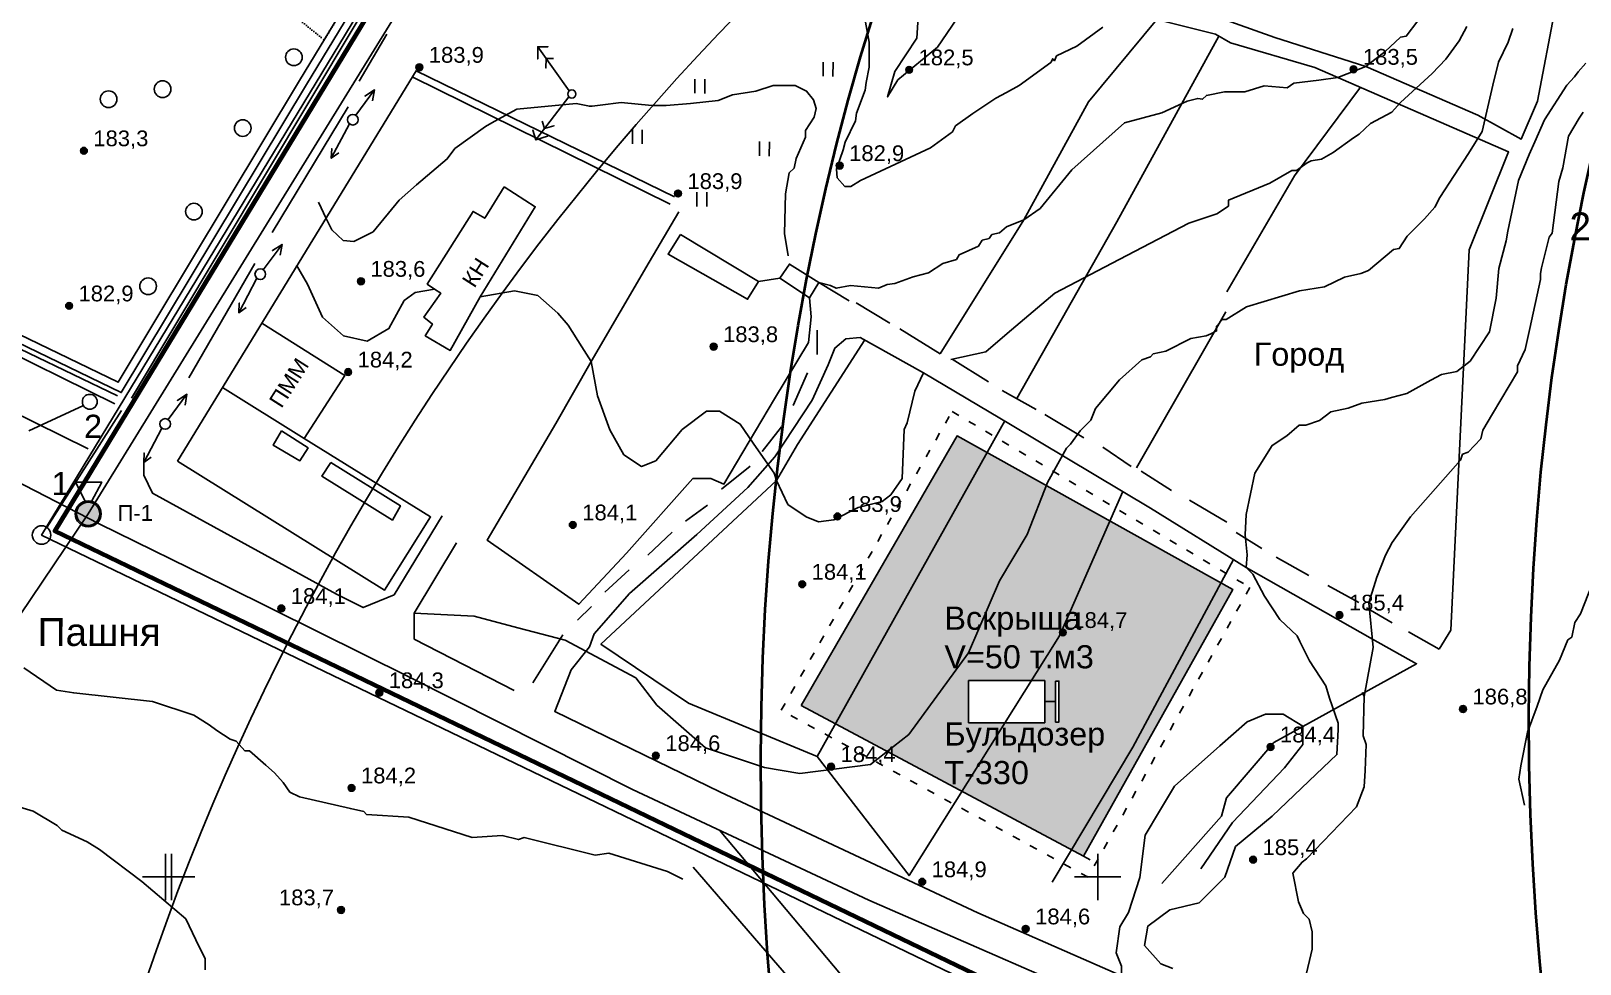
# Model space of a CAD drawing. Header units: millimetres. Extents: x 6127 to 9314, y 4730 to 7085.
# Drawn here: x 6569.6 to 6904.1, y 5981.2 to 6182.6 of the extents above; entities that cross this region are included whole.
import ezdxf

# ---------------------------------------------------------------- set-up
doc = ezdxf.new("R2010")
doc.units = ezdxf.units.MM
doc.header["$LTSCALE"] = 0.7
doc.linetypes.add('ACAD_ISO03W100', pattern=[30, 12, -18])
doc.linetypes.add('ACAD_ISO07W100', pattern=[3, 0, -3])
for name, color, linetype in [('відм', 14, 'Continuous'), ('горизонталі', 22, 'Continuous'), ('горный отвод', 7, 'Continuous'), ('дерево', 7, 'Continuous'), ('свердловини', 7, 'Continuous'), ('чорн', 255, 'Continuous')]:
    doc.layers.add(name, color=color, linetype=linetype)
doc.layers.add('ИзосеймРадиус', color=90, linetype='Continuous', lineweight=30)
doc.styles.get("Standard").update_dxf_attribs({"font": 'arial.ttf'})

msp = doc.modelspace()

# ---------------------------------------------------------------- hatches: boundary and pattern name
at = {"layer": 'відм', "ltscale": 0.2, "true_color": 0x000000}
h = msp.add_hatch(color=18, dxfattribs=at)
h.dxf.hatch_style = 1
h.paths.add_polyline_path([(6654.24, 6174.76, 1), (6652.78, 6174.76, 1)])
h = msp.add_hatch(color=18, dxfattribs=at)
h.dxf.hatch_style = 1
h.paths.add_polyline_path([(6759.99, 6174.21, 1), (6758.53, 6174.21, 1)])
h = msp.add_hatch(color=18, dxfattribs=at)
h.dxf.hatch_style = 1
h.paths.add_polyline_path([(6855.93, 6174.33, 1), (6854.47, 6174.33, 1)])
h = msp.add_hatch(color=18, dxfattribs=at)
h.dxf.hatch_style = 1
h.paths.add_polyline_path([(6581.8, 6156.74, 1), (6580.34, 6156.74, 1)])
h = msp.add_hatch(color=18, dxfattribs=at)
h.dxf.hatch_style = 1
h.paths.add_polyline_path([(6745, 6153.53, 1), (6743.54, 6153.53, 1)])
h = msp.add_hatch(color=18, dxfattribs=at)
h.dxf.hatch_style = 1
h.paths.add_polyline_path([(6710.08, 6147.5, 1), (6708.62, 6147.51, 1)])
h = msp.add_hatch(color=18, dxfattribs=at)
h.dxf.hatch_style = 1
h.paths.add_polyline_path([(6641.62, 6128.56, 1), (6640.15, 6128.56, 1)])
h = msp.add_hatch(color=18, dxfattribs=at)
h.dxf.hatch_style = 1
h.paths.add_polyline_path([(6578.6, 6123.25, 1), (6577.13, 6123.26, 1)])
h = msp.add_hatch(color=18, dxfattribs=at)
h.dxf.hatch_style = 1
h.paths.add_polyline_path([(6717.77, 6114.45, 1), (6716.31, 6114.46, 1)])
h = msp.add_hatch(color=18, dxfattribs=at)
h.dxf.hatch_style = 1
h.paths.add_polyline_path([(6638.86, 6108.97, 1), (6637.4, 6108.97, 1)])
h = msp.add_hatch(color=18, dxfattribs=at)
h.dxf.hatch_style = 1
h.paths.add_polyline_path([(6744.5, 6077.8, 1), (6743.03, 6077.8, 1)])
h = msp.add_hatch(color=18, dxfattribs=at)
h.dxf.hatch_style = 1
h.paths.add_polyline_path([(6687.37, 6075.97, 1), (6685.9, 6075.98, 1)])
h = msp.add_hatch(color=18, dxfattribs=at)
h.dxf.hatch_style = 1
h.paths.add_polyline_path([(6736.9, 6063.16, 1), (6735.43, 6063.17, 1)])
h = msp.add_hatch(color=18, dxfattribs=at)
h.dxf.hatch_style = 1
h.paths.add_polyline_path([(6624.44, 6057.94, 1), (6622.98, 6057.94, 1)])
h = msp.add_hatch(color=18, dxfattribs=at)
h.dxf.hatch_style = 1
h.paths.add_polyline_path([(6852.92, 6056.51, 1), (6851.45, 6056.51, 1)])
h = msp.add_hatch(color=18, dxfattribs=at)
h.dxf.hatch_style = 1
h.paths.add_polyline_path([(6793.19, 6052.74, 1), (6791.72, 6052.74, 1)])
h = msp.add_hatch(color=18, dxfattribs=at)
h.dxf.hatch_style = 1
h.paths.add_polyline_path([(6645.59, 6039.74, 1), (6644.12, 6039.75, 1)])
h = msp.add_hatch(color=18, dxfattribs=at)
h.dxf.hatch_style = 1
h.paths.add_polyline_path([(6879.59, 6036.23, 1), (6878.12, 6036.23, 1)])
h = msp.add_hatch(color=18, dxfattribs=at)
h.dxf.hatch_style = 1
h.paths.add_polyline_path([(6838.03, 6028.03, 1), (6836.56, 6028.03, 1)])
h = msp.add_hatch(color=18, dxfattribs=at)
h.dxf.hatch_style = 1
h.paths.add_polyline_path([(6705.3, 6026.16, 1), (6703.84, 6026.16, 1)])
h = msp.add_hatch(color=18, dxfattribs=at)
h.dxf.hatch_style = 1
h.paths.add_polyline_path([(6743.14, 6023.78, 1), (6741.67, 6023.78, 1)])
h = msp.add_hatch(color=18, dxfattribs=at)
h.dxf.hatch_style = 1
h.paths.add_polyline_path([(6639.6, 6019.19, 1), (6638.13, 6019.19, 1)])
h = msp.add_hatch(color=18, dxfattribs=at)
h.dxf.hatch_style = 1
h.paths.add_polyline_path([(6834.26, 6003.7, 1), (6832.79, 6003.7, 1)])
h = msp.add_hatch(color=18, dxfattribs=at)
h.dxf.hatch_style = 1
h.paths.add_polyline_path([(6762.81, 5998.93, 1), (6761.34, 5998.94, 1)])
h = msp.add_hatch(color=18, dxfattribs=at)
h.dxf.hatch_style = 1
h.paths.add_polyline_path([(6637.33, 5992.85, 1), (6635.86, 5992.85, 1)])
h = msp.add_hatch(color=18, dxfattribs=at)
h.dxf.hatch_style = 1
h.paths.add_polyline_path([(6785.16, 5988.76, 1), (6783.69, 5988.76, 1)])
at = {"layer": 'чорн', "ltscale": 0.2, "true_color": 0xf8f6b0}
h = msp.add_hatch(color=51, dxfattribs=at)
h.dxf.hatch_style = 1
h.paths.add_polyline_path([(6802.63, 6076.79), (6788.86, 6084.47), (6784.77, 6073.91), (6778.74, 6063.92), (6772.05, 6048.32), (6759.16, 6030.73), (6754.53, 6027.08), (6770.66, 6018.46), (6779.96, 6033.27), (6772.08, 6033.27), (6772.08, 6042.36), (6785.66, 6042.36), (6791.72, 6052.01), (6791.86, 6052.32, -0.155322), (6791.72, 6052.74, -0.378012), (6792.36, 6053.47)])
h.paths.add_polyline_path([(6743.35, 6033.05), (6754.53, 6027.08), (6759.16, 6030.73), (6772.05, 6048.32), (6778.74, 6063.92), (6784.77, 6073.91), (6788.86, 6084.47), (6776.1, 6091.58)])
h.paths.add_polyline_path([(6826.58, 6063.45), (6802.63, 6076.79), (6792.36, 6053.47, -0.451366), (6793.19, 6052.74, -0.731119), (6791.86, 6052.32), (6791.72, 6052.01), (6785.66, 6042.36), (6788.55, 6042.36), (6788.55, 6037.83), (6790.83, 6037.83), (6790.83, 6042.25), (6791.59, 6042.25), (6791.59, 6033.41), (6790.83, 6033.41), (6790.83, 6037.83), (6788.55, 6037.83), (6788.55, 6033.27), (6779.96, 6033.27), (6770.66, 6018.46), (6794.33, 6005.81), (6807.55, 6027.96)])
h.paths.add_polyline_path([(6735.93, 6037.02), (6743.35, 6033.05), (6776.1, 6091.58), (6769.61, 6095.2)])
h.paths.add_polyline_path([(6765.05, 6017.23), (6802.27, 6017.23), (6802.27, 6060.91), (6765.05, 6060.91)], flags=9)
h.paths.add_polyline_path([(6743.07, 6022.9), (6756.66, 6022.89), (6756.67, 6029.89), (6743.08, 6029.91)], flags=9)
h.paths.add_polyline_path([(6793.12, 6051.86), (6806.71, 6051.84), (6806.72, 6058.85), (6793.13, 6058.87)], flags=24)
at = {"layer": 'чорн', "ltscale": 0.2, "true_color": 0x000000}
h = msp.add_hatch(color=18, dxfattribs=at)
h.dxf.hatch_style = 1
h.paths.add_polyline_path([(6584.78, 6078.37, 1), (6579.21, 6078.37, 1)])
h = msp.add_hatch(color=18, dxfattribs=at)
h.dxf.hatch_style = 1
h.paths.add_polyline_path([(6807.55, 6027.96), (6794.33, 6005.81), (6796.88, 6004.45), (6829.12, 6062.03), (6826.58, 6063.45)])

# ---------------------------------------------------------------- linework, layer by layer
at = {"color": 18, "ltscale": 0.2, "true_color": 0x000000}
for p, q in [((6582, 6078.37), (6717.4, 6298.06)), ((6262, 5604.47), (6582, 6078.37))]:
    msp.add_line(p, q, dxfattribs=at)
at = {"color": 18, "linetype": 'ACAD_ISO03W100', "ltscale": 0.2, "true_color": 0x000000}
msp.add_line((6796.88, 6004.45), (6799.59, 6003), dxfattribs=at)
msp.add_lwpolyline([(6832.82, 6062.48), (6797.89, 5999.95), (6731.65, 6035.95), (6768.52, 6100.46), (6832.82, 6062.48)], dxfattribs=at)
at = {"color": 18, "ltscale": 0.2, "true_color": 0x000000}
for points in [[(6735.93, 6037.02), (6769.61, 6095.2), (6829.12, 6062.03), (6796.88, 6004.45), (6735.93, 6037.02)], [(6790.83, 6042.25), (6790.83, 6033.41)], [(6790.97, 6037.83), (6788.55, 6037.83)]]:
    msp.add_lwpolyline(points, dxfattribs=at)
msp.add_lwpolyline([(6772.08, 6042.36), (6788.55, 6042.36), (6788.55, 6033.27), (6772.08, 6033.27)], close=True, dxfattribs=at)
at = {"color": 1, "ltscale": 0.2}
for centre, radius in [((7031.15, 6019.46), 550), ((7118.46, 5800.5), 553)]:
    msp.add_circle(centre, radius, dxfattribs=at)
at = {"layer": 'відм', "color": 18, "ltscale": 0.2, "true_color": 0x000000}
for centre in [(6653.51, 6174.76), (6759.26, 6174.21), (6855.2, 6174.33), (6581.07, 6156.74), (6744.27, 6153.53), (6709.35, 6147.51), (6640.89, 6128.56), (6577.87, 6123.26), (6717.04, 6114.46), (6638.13, 6108.97), (6743.77, 6077.8), (6686.63, 6075.97), (6736.17, 6063.16), (6623.71, 6057.94), (6852.19, 6056.51), (6792.45, 6052.74), (6644.86, 6039.75), (6878.85, 6036.23), (6837.3, 6028.03), (6704.57, 6026.16), (6742.4, 6023.78), (6638.86, 6019.19), (6833.52, 6003.7), (6762.08, 5998.94), (6636.59, 5992.85), (6784.42, 5988.76)]:
    msp.add_circle(centre, 0.733, dxfattribs=at)
at = {"layer": 'горизонталі', "color": 18, "true_color": 0x000000}
for points in [[(6781.05, 6196.31), (6776.71, 6193.02), (6772.72, 6188.95), (6770.6, 6186.78), (6765.41, 6179.13), (6756.79, 6172.05), (6754.59, 6168.35), (6756.2, 6173.83), (6760.94, 6181.07), (6762.06, 6199.12), (6762.39, 6204.53)], [(6869.1, 6184.81), (6866.61, 6181.49), (6865.36, 6181.29), (6862.04, 6178.18), (6857.88, 6174.9), (6851.8, 6172.58), (6847.72, 6171.97), (6842.32, 6171.35), (6840.87, 6170.32), (6835.89, 6170.74), (6831.74, 6169.5), (6829.87, 6169.5), (6828.63, 6169.5), (6827.38, 6169.5), (6823.44, 6168.68), (6822.61, 6167.85), (6821.57, 6168.06), (6819.29, 6167.44), (6813.84, 6164.92), (6805.73, 6162.76), (6794.4, 6152.64), (6787.56, 6144.29), (6784.05, 6141.8), (6780.25, 6140.3), (6778.79, 6139.06), (6777.13, 6138.65), (6776.51, 6137.82), (6775.06, 6137.41), (6774.23, 6136.16), (6770.07, 6134.3), (6769.45, 6133.26), (6766.54, 6132.44), (6763.43, 6130.36), (6760.11, 6129.54), (6756.17, 6128.09), (6754.51, 6127.89), (6752.64, 6127.06), (6746.62, 6127.69), (6743.51, 6127.07), (6742.26, 6127.69), (6739.77, 6128.32)], [(6801.05, 6183.44), (6795.44, 6179.29), (6791.08, 6177.22), (6790.66, 6176.19), (6790.25, 6176.6), (6789.83, 6175.77), (6782.98, 6170.8), (6780.28, 6169.35), (6778, 6168.11), (6773.01, 6164.8), (6769.28, 6162.1), (6768.65, 6160.86), (6763.9, 6157.34), (6748.72, 6150.3), (6746.65, 6149.06), (6745.4, 6149.06), (6743.74, 6150.93), (6743.54, 6152.8), (6745, 6156.94), (6745.41, 6158.6), (6747.7, 6163.17), (6747.91, 6164.83), (6749.78, 6169.8), (6749.99, 6171.46), (6750.62, 6174.78), (6750.62, 6177.27), (6750.62, 6180.18), (6749.8, 6184.53)], [(6889.64, 6183.12), (6888.6, 6180.22), (6886.52, 6175.87), (6885.27, 6170.89), (6884.02, 6165.29), (6882.98, 6160.93), (6880.07, 6156.16), (6873.83, 6146.63), (6872.79, 6144.55), (6870.51, 6142.06), (6866.77, 6138.33), (6865.1, 6135.64), (6863.86, 6135.43), (6858.46, 6130.87), (6856.8, 6130.25), (6853.27, 6129.43), (6848.91, 6127.36), (6843.51, 6126.54), (6832.1, 6123.02), (6827.74, 6120.33), (6826.91, 6120.33), (6825.66, 6118.88), (6825.66, 6117.84), (6824.41, 6117.22), (6823.38, 6116.81), (6820.06, 6116.19), (6814.66, 6113.5), (6811.96, 6112.88), (6811.34, 6112.26), (6809.47, 6111.64), (6804.69, 6107.29), (6799.5, 6101.07), (6798.46, 6098.58), (6796.17, 6096.3), (6794.09, 6093.4), (6793.26, 6092.57), (6789.1, 6085.1), (6784.77, 6073.91), (6778.74, 6063.92), (6772.05, 6048.32), (6759.16, 6030.73), (6750.94, 6024.24), (6735.69, 6022.28), (6728.05, 6023.59), (6715.28, 6027.84), (6704.8, 6037.03), (6700.22, 6042.93), (6685.02, 6051.08), (6674.77, 6053.77), (6665.37, 6056.24), (6652.41, 6056.91)], [(6768.27, 6111.71), (6775.83, 6113.37), (6780.45, 6117.29), (6790.75, 6126.02), (6804.62, 6133.25), (6819.67, 6141.09), (6825.69, 6143.16), (6828.18, 6144.81), (6828.18, 6146.06), (6837.11, 6149.78), (6841.89, 6152.47), (6842.92, 6152.47), (6845.21, 6154.13), (6846.04, 6154.54), (6848.32, 6154.96), (6850.81, 6156.4), (6855.17, 6159.51), (6856.42, 6160.34), (6858.91, 6162.62), (6863.48, 6165.1), (6865.35, 6167.18), (6872.2, 6173.39), (6875.11, 6176.5), (6878.02, 6180.44), (6879.68, 6183.55)], [(6816.22, 5980.2), (6813.6, 5981.2), (6810.1, 5985.15), (6810.83, 5989.35), (6815.57, 5992.91), (6821.86, 5994.4), (6827.43, 5999.9), (6829.73, 6006.53), (6837.64, 6013.08), (6847.17, 6022.17), (6851.61, 6026.4), (6851.86, 6031.84), (6851.91, 6033.16), (6850.05, 6038.55), (6849.22, 6041.25), (6845.7, 6046.65), (6843.63, 6050.8), (6843.01, 6052.05), (6839.28, 6055.58), (6835.97, 6060.56), (6833.48, 6065.34), (6832.03, 6066.79), (6832.22, 6069.49), (6831.83, 6073.85), (6832.05, 6078.21), (6833.92, 6087.12), (6837.67, 6093.14), (6840.78, 6095.21), (6843.48, 6097.49), (6844.93, 6097.49), (6847.84, 6098.52), (6850.33, 6100.38), (6854.07, 6101.21), (6856.97, 6102.24), (6861.95, 6103.07), (6863.41, 6103.48), (6866.73, 6104.31), (6871.92, 6107.21), (6874.2, 6108.45), (6877.52, 6109.07), (6880.37, 6111.3), (6884.6, 6117.64), (6886, 6124.9), (6886.6, 6131.35), (6888.14, 6137.27), (6888.55, 6139.35), (6890.85, 6150.34), (6893.14, 6155.94), (6894.39, 6158.64), (6896.47, 6163.41), (6901.25, 6170.87), (6902.91, 6172.73), (6903.74, 6173.77), (6905.4, 6175.64)], [(6733.14, 6134.04), (6732.32, 6138.91), (6732.53, 6147.41), (6733.37, 6151.98), (6734.41, 6153.01), (6734.83, 6155.09), (6736.91, 6159.65), (6736.91, 6161.1), (6738.78, 6164.01), (6739.2, 6165.87), (6738.58, 6167.74), (6737.13, 6169.61), (6734.64, 6170.86), (6729.87, 6170.86), (6726.13, 6169.62), (6721.15, 6168.8), (6718.03, 6167.56), (6712.02, 6166.94), (6706.83, 6166.53), (6705.58, 6166.53), (6703.72, 6166.54), (6697.08, 6167.17), (6692.51, 6166.55), (6690.85, 6166.34), (6690.23, 6166.35), (6687.33, 6166.97), (6674.53, 6165.71), (6669.69, 6163.05), (6667.82, 6162.01), (6661.17, 6157.25), (6659.51, 6154.97), (6652.86, 6149.38), (6649.12, 6146.06), (6643.51, 6139.22), (6639.36, 6137.15), (6637.08, 6137.36), (6634.59, 6139.65), (6633.35, 6142.14), (6631.7, 6145.67)], [(6857.52, 6038.96), (6859.46, 6049.52), (6858.53, 6059.16), (6860.25, 6064.69), (6862.12, 6069.46), (6863.58, 6072.15), (6866.07, 6075.68), (6867.53, 6077.75), (6878.33, 6089.98), (6878.75, 6091.22), (6879.99, 6091.64), (6882.69, 6094.54), (6883.11, 6096.4), (6885.19, 6099.93), (6890.59, 6109.05), (6890.59, 6110.3), (6892.26, 6113.82), (6893.3, 6118.38), (6895.6, 6128.96), (6895.6, 6130.21), (6895.81, 6131.45), (6897.47, 6138.09), (6898.1, 6138.92), (6899.56, 6150.12), (6900.4, 6153.03), (6901.65, 6159.87), (6903.94, 6163.81), (6904.77, 6165.06)], [(6627.01, 6132.07), (6629.34, 6127.94), (6632.57, 6120.82), (6637.11, 6116.8), (6642.2, 6115.66), (6646.94, 6118.35), (6650.24, 6124.39), (6652.58, 6126.12), (6656.8, 6126.87)], [(6666.62, 6125.23), (6674.08, 6126.47), (6679.05, 6125.52), (6683.39, 6121.7), (6685.61, 6119.12), (6688.61, 6114.41), (6690.6, 6111.27), (6691.98, 6103.84), (6694.62, 6096.48), (6697.65, 6091.13), (6701.45, 6088.6), (6704.53, 6089.8), (6710.27, 6096.55), (6715.47, 6100.52), (6718.31, 6100.52), (6722.78, 6097.74), (6725.61, 6093.63), (6728.26, 6089.79), (6730.1, 6087.12), (6730.59, 6085.59), (6733.08, 6080.4), (6737.02, 6077.69), (6739.71, 6076.65), (6743.03, 6077.06), (6748.22, 6079.76), (6753.41, 6080.99), (6755.28, 6082.45), (6757.78, 6085.97), (6758.2, 6096.55), (6758.83, 6098), (6760.5, 6104.85), (6762.37, 6108.79)], [(6913.6, 6092.22), (6913.39, 6085.79), (6913.39, 6083.71), (6913.59, 6080.81), (6910.68, 6073.55), (6909.84, 6070.23), (6908.6, 6067.95), (6904.23, 6056.75), (6902.98, 6054.88), (6902.35, 6051.77), (6901.52, 6051.15), (6899.65, 6046.8), (6896.11, 6040.37), (6894.86, 6036.84), (6892.78, 6031.24), (6891.32, 6023.98), (6890.9, 6021.08), (6892.14, 6015.47)], [(6568.09, 6045.11), (6575.14, 6040.33), (6578.87, 6039.7), (6595.88, 6037.82), (6604.8, 6034.9), (6608.12, 6032.82), (6609.78, 6031.58), (6612.68, 6029.7), (6613.92, 6029.29), (6615.79, 6027.21), (6616.82, 6027.21), (6620.35, 6024.09), (6622.21, 6022.43), (6624.08, 6020.35), (6625.53, 6018.28), (6627.6, 6017.24), (6638.6, 6014.74), (6641.5, 6014.11), (6642.12, 6013.49), (6651.25, 6012.85), (6664.94, 6008.48), (6671.37, 6008.89), (6674.9, 6008.05), (6676.14, 6008.47), (6691.49, 6004.71), (6694.4, 6005.13), (6707.05, 6001.17), (6710.37, 5999.5)], [(6857.11, 6039.79), (6857.52, 6038.96), (6857.3, 6030.45), (6857.92, 6028.59), (6857.71, 6022.98), (6857.5, 6019.46), (6855.83, 6015.1), (6845.03, 6003.91), (6844.1, 6003.19), (6842.12, 6000.8), (6843.36, 5994.58), (6844.39, 5992.08), (6845.64, 5990.84), (6846.26, 5988.14), (6846.25, 5984.41), (6844.79, 5977.98)], [(6805.14, 5978.64), (6805.14, 5980.7), (6803.96, 5983.62), (6804.76, 5989.19), (6806.65, 5992.27), (6809.07, 5999.88), (6810.22, 6008.99), (6813.32, 6014.14), (6816.58, 6019.56), (6826.37, 6028.26), (6832.21, 6033.45), (6836.21, 6035.13), (6839.99, 6035.13), (6844.28, 6032.55), (6844.28, 6028.6), (6840.29, 6023.5), (6829.11, 6011.75), (6822.24, 6001.7)], [(6607.22, 5979.91), (6607.23, 5982.4), (6605.99, 5984.9), (6603.09, 5990.92), (6593.55, 5999.02), (6584.43, 6005.88), (6581.74, 6007.54), (6576.34, 6010.04), (6575.31, 6011.07), (6570.13, 6014.19), (6567.22, 6015.03)], [(6869.23, 5936.45), (6865.49, 5938.11), (6863.63, 5939.15), (6859.48, 5941.03), (6856.79, 5943.93), (6855.96, 5945.39), (6852.43, 5949.13), (6851.19, 5952.45), (6845.82, 5969.05), (6846.03, 5970.71), (6844.99, 5972.58), (6844.79, 5977.98), (6846.25, 5984.41), (6846.26, 5988.14), (6845.64, 5990.84), (6844.39, 5992.08), (6843.36, 5994.58), (6842.12, 6000.8), (6844.1, 6003.19), (6845.03, 6003.91)]]:
    msp.add_lwpolyline(points, dxfattribs=at)
at = {"layer": 'горный отвод', "color": 18, "ltscale": 0.2, "true_color": 0x000000}
for points in [[(6920.99, 5597.24), (6918.57, 5727.75), (6921.2, 5779.95), (6861.62, 5921.06), (6818.67, 5957.18), (6574.79, 6074.63), (6708.61, 6295.21), (6826.26, 6401.67), (6833.8, 6396.61), (7051.54, 6540.28), (7160.22, 6601.81), (7192.29, 6603.48), (7213.58, 6592.73), (7445.46, 6392.76), (7810.88, 6317.34), (7811.33, 6268.71), (8210.3, 6210.63), (8208.53, 6196.59), (8208.57, 6196.32)], [(6920.99, 5597.24), (6918.58, 5727.75), (6921.21, 5779.95), (6861.62, 5921.06), (6818.67, 5957.19), (6574.8, 6074.63), (6708.61, 6295.21), (6826.26, 6401.67), (6833.8, 6396.61), (7051.54, 6540.27), (7160.22, 6601.81), (7192.29, 6603.48), (7213.58, 6592.73), (7445.46, 6392.75), (7810.88, 6317.34), (7811.33, 6268.7), (8210.3, 6210.62), (8208.53, 6196.59), (8208.57, 6196.32)], [(6920.99, 5597.24), (6918.58, 5727.75), (6921.21, 5779.95), (6861.62, 5921.06), (6818.67, 5957.19), (6574.8, 6074.63), (6708.61, 6295.21), (6826.26, 6401.67), (6833.8, 6396.61), (7051.54, 6540.27), (7160.22, 6601.81), (7192.29, 6603.48), (7213.58, 6592.73), (7445.46, 6392.75), (7810.88, 6317.34), (7811.33, 6268.7), (8210.3, 6210.62), (8208.53, 6196.59), (8208.57, 6196.32)], [(6920.99, 5597.24), (6918.58, 5727.75), (6921.21, 5779.95), (6861.62, 5921.06), (6818.67, 5957.19), (6574.8, 6074.63), (6708.62, 6295.21), (6826.26, 6401.67), (6833.8, 6396.61), (7051.54, 6540.27), (7160.22, 6601.81), (7192.29, 6603.48), (7213.58, 6592.73), (7445.46, 6392.75), (7810.87, 6317.34), (7811.33, 6268.7), (8210.29, 6210.62), (8208.53, 6196.59), (8208.57, 6196.32)], [(6919.17, 5779.59), (6859.96, 5919.83), (6817.57, 5955.48), (6571.93, 6073.78), (6707.05, 6296.51), (6826.08, 6404.22), (6833.81, 6399.02), (7050.49, 6541.99)]]:
    msp.add_lwpolyline(points, dxfattribs=at)
at = {"layer": 'горный отвод', "color": 18, "lineweight": 200, "ltscale": 0.2, "true_color": 0x000000}
msp.add_lwpolyline([(6920.99, 5597.24), (6918.57, 5727.75), (6921.2, 5779.95), (6861.62, 5921.06), (6818.67, 5957.18), (6574.79, 6074.63), (6708.61, 6295.21), (6826.26, 6401.68), (6833.8, 6396.61), (7051.54, 6540.28), (7160.22, 6601.81), (7192.29, 6603.48), (7213.58, 6592.73), (7445.46, 6392.76), (7810.88, 6317.34), (7811.34, 6268.71), (8210.3, 6210.63), (8208.53, 6196.59), (8208.57, 6196.32)], dxfattribs=at)
at = {"layer": 'дерево', "color": 18, "ltscale": 0.2, "true_color": 0x000000}
for centre in [(6626.4, 6176.92), (6598.06, 6170.04), (6586.4, 6167.88), (6615.36, 6161.65), (6604.83, 6143.61), (6594.94, 6127.48)]:
    msp.add_circle(centre, 1.8, dxfattribs=at)
at = {"layer": 'ИзосеймРадиус', "color": 5, "lineweight": 40, "ltscale": 0.2}
for centre in [(7199.06, 6028.97), (7033.19, 6020.11)]:
    msp.add_ellipse(centre, major_axis=(6.57, -414.64), ratio=0.737732, dxfattribs=at)
at = {"layer": 'чорн', "color": 18, "ltscale": 0.2, "true_color": 0x000000}
for p, q in [((6598.72, 6004.99), (6598.72, 5994.99)), ((6599.99, 6004.99), (6599.99, 5994.99)), ((6799.99, 6004.99), (6799.99, 5994.99)), ((6593.72, 5999.99), (6603.72, 5999.99)), ((6593.72, 5999.99), (6593.72, 5999.99)), ((6593.72, 5999.99), (6598.72, 5999.99)), ((6594.99, 5999.99), (6604.99, 5999.99)), ((6594.99, 5999.99), (6594.99, 5999.99)), ((6594.99, 5999.99), (6599.99, 5999.99)), ((6794.99, 5999.99), (6804.99, 5999.99)), ((6794.99, 5999.99), (6794.99, 5999.99)), ((6794.99, 5999.99), (6799.99, 5999.99))]:
    msp.add_line(p, q, dxfattribs=at)
at = {"layer": 'чорн', "color": 18, "true_color": 0x000000}
for points in [[(6559.76, 6118.7), (6589.14, 6104.54), (6629.11, 6171.02), (6680.83, 6256.2), (6703.8, 6296.25), (6825.89, 6405.34)], [(6560.51, 6120.25), (6588.47, 6106.78), (6627.63, 6171.91), (6679.34, 6257.08), (6702.44, 6297.35), (6824.74, 6406.63)], [(6591.36, 6103.32), (6707.05, 6296.51), (6739.42, 6325.66), (6786.59, 6368.58), (6824.69, 6403.08)], [(6873.7, 6049.12), (6876.2, 6053.23), (6880.17, 6135.34), (6888.69, 6156.48), (6846.89, 6174.74), (6828.64, 6180.03), (6825.4, 6181.91), (6803.46, 6187.38), (6781.05, 6196.31), (6762.39, 6204.53), (6750.97, 6210.31), (6741.8, 6214.53), (6716.64, 6230.15), (6705.64, 6236.95)], [(6711.8, 6237.36), (6736.85, 6222.38), (6748.45, 6215.95), (6761.99, 6209.74), (6779.22, 6201.05), (6798.55, 6194.3), (6816.97, 6188.75), (6838.21, 6181.19), (6857.88, 6174.9), (6882.07, 6164.44), (6891.42, 6159.26), (6894.92, 6167.46), (6898.78, 6187.43)], [(6765.95, 6112.92), (6784.05, 6141.8), (6797.98, 6167.28), (6812.72, 6185.07)], [(6640.52, 6171.79), (6646.47, 6181.93)], [(6826.16, 6181.46), (6804.12, 6141.42), (6782.53, 6103.23)], [(6601.31, 6089.73), (6652.78, 6174.03), (6708.61, 6146.77)], [(6707.67, 6145.22), (6651.96, 6172.7)], [(6827.85, 6126.31), (6842.44, 6151.31), (6856.73, 6170.44)], [(6621.71, 6139.08), (6638.15, 6166.23)], [(6671.85, 6148.94), (6667.63, 6142.19), (6665.09, 6143.66), (6655.2, 6127.96), (6656.8, 6126.87), (6658.11, 6125.98), (6654.47, 6120.8), (6656.33, 6119.33), (6654.76, 6116.82), (6660.18, 6113.65), (6666.62, 6125.23), (6678.53, 6144.65), (6671.85, 6148.94)], [(6737.74, 6125.02), (6738.12, 6120.86), (6737.54, 6115.32), (6730.19, 6103.21), (6719.26, 6084.77), (6716.43, 6086), (6713.25, 6086), (6712.58, 6086.01), (6698.25, 6069.88), (6687.96, 6058.83), (6668.13, 6072.68), (6682.95, 6097.89), (6690.6, 6111.27), (6703.09, 6132.67), (6709.51, 6143.59)], [(6709.87, 6138.69), (6707.22, 6134.41), (6724.38, 6124.68), (6726.7, 6128.52), (6709.87, 6138.69)], [(6603.7, 6107.72), (6617.95, 6132.37)], [(6726.7, 6128.52), (6731.33, 6129.23), (6733.4, 6132.29), (6739.77, 6128.32), (6737.74, 6125.02), (6731.33, 6129.23)], [(6746.3, 6124.37), (6739.77, 6128.32)], [(6755.12, 6119.53), (6747.82, 6123.9)], [(6808.34, 6088.27), (6827.67, 6121.95)], [(6559.55, 6117.65), (6588.32, 6103.82)], [(6619.49, 6119.52), (6637.4, 6108.24), (6628.66, 6094.59)], [(6739.4, 6112.74), (6739.41, 6118.03)], [(6765.95, 6112.92), (6757.26, 6118.31)], [(6558.83, 6116.38), (6587.72, 6102.11)], [(6805.14, 5978.64), (6774.07, 5992.24), (6718.5, 6018.29), (6682.75, 6035.7), (6686.28, 6044.71), (6690.24, 6049.62), (6691.23, 6052.44), (6698.87, 6061.16), (6713.42, 6073.88), (6724.44, 6084.05), (6730.24, 6090.66), (6738.32, 6102.93), (6741.8, 6110.55), (6743.23, 6114.16), (6745.57, 6116.12), (6748.69, 6116.44), (6762.37, 6108.79), (6781.16, 6097.68), (6811.4, 6079.59), (6832.03, 6066.79), (6859.28, 6051.34), (6868.83, 6045.99), (6838.03, 6029.01), (6827.76, 6017.08), (6826.67, 6013.13), (6813.83, 5998.57)], [(6749.66, 6115.89), (6735.18, 6093.36), (6730.59, 6085.59), (6692.69, 6050.25), (6711.62, 6037.48), (6739.4, 6025.99), (6779.92, 6098.42)], [(6776.41, 6106.84), (6768.55, 6111.77)], [(6734.22, 6101.74), (6737.34, 6108.78)], [(6553.47, 6106.45), (6582.01, 6092.36)], [(6611.01, 6105.62), (6628.66, 6094.59), (6655.91, 6077.68), (6645.99, 6061.92), (6601.31, 6089.73)], [(6786.67, 6100.9), (6779.38, 6105.01)], [(6589.19, 6100.66), (6573.04, 6075.44)], [(6796.98, 6094.75), (6788.54, 6099.82)], [(6787.06, 5586.76), (6846.81, 5689.69), (6880.18, 5749.63), (6881.63, 5754.94), (6881.65, 5770.42), (6881.5, 5784.76), (6880.84, 5803.53), (6859.63, 5863.04), (6830.55, 5946.99), (6826.41, 5956.46), (6821.13, 5962.6), (6815.56, 5967.04), (6811.23, 5968.48), (6750.54, 5994.98), (6699.5, 6018.88), (6651.41, 6043.09), (6611.68, 6062.81), (6584.37, 6076.22), (6547.45, 6095.18)], [(6623.74, 6096.3), (6621.92, 6093.19), (6627.73, 6089.82), (6629.49, 6092.59), (6623.74, 6096.3)], [(6727.5, 6091.82), (6731.72, 6097.18)], [(6807.19, 6088.58), (6801.06, 6092.76)], [(6658.46, 6077.96), (6648.04, 6060.86), (6641.38, 6058.12), (6635.58, 6061.05), (6595.87, 6082.79), (6593.98, 6086.7), (6593.98, 6090.3)], [(6634.38, 6089.44), (6632.46, 6086.47), (6647.7, 6077.03), (6649.42, 6080.1), (6634.38, 6089.44)], [(6718.71, 6083.66), (6724.92, 6088.65)], [(6815.89, 6083.39), (6809.35, 6087.54)], [(6805.43, 6083.16), (6791.72, 6052.01), (6759.25, 6000.27), (6739.4, 6025.99)], [(6827.84, 6076.55), (6819.78, 6081.34)], [(6710.97, 6076.81), (6715.73, 6080.25)], [(6702.8, 6069.41), (6708.1, 6074.39)], [(6835.41, 6070.87), (6829.87, 6074.35)], [(6661.54, 6072.07), (6652.41, 6056.91), (6652.41, 6051.32), (6673.95, 6040.26)], [(6790.16, 5998.84), (6807.55, 6027.96), (6829.29, 6068.5)], [(6845.58, 6065.02), (6838.48, 6069.01)], [(6693.54, 6061.42), (6698.77, 6066.3)], [(6856.33, 6059.19), (6849.68, 6062.87)], [(6687.62, 6055.44), (6690.7, 6058.34)], [(6863.53, 6054.85), (6857.99, 6058.08)], [(6677.97, 6041.88), (6684.45, 6052.21)], [(6873.7, 6049.12), (6867.11, 6052.88)], [(6854.79, 5819.58), (6806.56, 5904.45), (6770.19, 5948.3), (6718.31, 6010.07)], [(6712.61, 6002.05), (6802.63, 5897.88), (6828.56, 5852.25)]]:
    msp.add_lwpolyline(points, dxfattribs=at)
at = {"layer": 'чорн', "color": 18, "linetype": 'ACAD_ISO07W100', "ltscale": 0.2, "true_color": 0x000000}
for points in [[(6663.28, 6233.69), (6644.38, 6199.5), (6632.95, 6180.67)], [(6595.54, 6210.92), (6632.95, 6180.67)]]:
    msp.add_lwpolyline(points, dxfattribs=at)
at = {"layer": 'чорн', "color": 18, "ltscale": 0.2, "true_color": 0x000000}
for points in [[(6685.86, 6169.67), (6679.06, 6179.19), (6679.06, 6176.56), (6679.06, 6179.19), (6681.27, 6179.19), (6679.06, 6179.19), (6680.85, 6176.69), (6680.84, 6174.59), (6680.85, 6176.69), (6682.49, 6176.69)], [(6740.68, 6175.9), (6740.67, 6172.83)], [(6742.82, 6175.87), (6742.81, 6172.79)], [(6713.02, 6172.22), (6713.02, 6169.15)], [(6715.16, 6172.19), (6715.16, 6169.12)], [(6639.77, 6164.41), (6643.83, 6169.86), (6641.75, 6168.53), (6643.83, 6169.86), (6643.41, 6167.54)], [(6685.76, 6168.4), (6678.68, 6159.09), (6681.19, 6159.87), (6678.68, 6159.09), (6678.03, 6161.2), (6678.68, 6159.09), (6680.54, 6161.53), (6682.55, 6162.15), (6680.54, 6161.53), (6680.05, 6163.11)], [(6638.39, 6162.57), (6634.48, 6155.12), (6634.58, 6157.21), (6634.48, 6155.12), (6636.08, 6156.28)], [(6699.51, 6161.32), (6699.5, 6158.25)], [(6701.64, 6161.29), (6701.64, 6158.21)], [(6726.94, 6158.72), (6726.94, 6155.64)], [(6729.08, 6158.68), (6729.07, 6155.61)], [(6713.42, 6147.81), (6713.42, 6144.74)], [(6715.56, 6147.78), (6715.56, 6144.71)], [(6619.79, 6131.06), (6623.85, 6136.51), (6621.77, 6135.18), (6623.85, 6136.51), (6623.44, 6134.19)], [(6618.42, 6129.22), (6614.51, 6121.77), (6614.6, 6123.86), (6614.51, 6121.77), (6616.1, 6122.93)], [(6599.26, 6098.72), (6603.33, 6104.17), (6601.25, 6102.84), (6603.33, 6104.17), (6602.91, 6101.85)], [(6569.21, 6096.25), (6580.95, 6101.75)], [(6597.89, 6096.88), (6593.98, 6089.43), (6594.08, 6091.52), (6593.98, 6089.43), (6595.58, 6090.58)], [(6582.74, 6081.06), (6584.94, 6085.21), (6579.27, 6085.21), (6581.37, 6081.08)], [(6790.83, 6033.41), (6791.59, 6033.41), (6791.59, 6042.25), (6790.83, 6042.25)]]:
    msp.add_lwpolyline(points, dxfattribs=at)
for centre, radius in [((6686.43, 6168.99), 0.892), ((6639.13, 6163.45), 1.15), ((6619.16, 6130.1), 1.15), ((6582.34, 6102.55), 1.6), ((6598.63, 6097.76), 1.15), ((6582, 6078.37), 2.79), ((6582, 6078.37), 2.5), ((6571.93, 6073.78), 2)]:
    msp.add_circle(centre, radius, dxfattribs=at)

# ---------------------------------------------------------------- texts
at = {"color": 18, "ltscale": 0.2, "true_color": 0x000000, "attachment_point": 1}
for s, width, insert, char_height in [('П-1', 29.6861, (6588.34, 6080.25), 3.4), ('Вскрыша\\PV=50 т.м3\\P\\PБульдозер Т-330', 45.216, (6766.87, 6058.34), 5)]:
    msp.add_mtext_dynamic_manual_height_columns(s, width=width, gutter_width=12.5, heights=[0], dxfattribs=dict(at, insert=insert, char_height=char_height))
at = {"layer": 'свердловини', "color": 18, "ltscale": 0.5, "true_color": 0x000000}
msp.add_text('25', height=6, rotation=0.0699, dxfattribs=at).set_placement((6901.85, 6137.43))
at = {"layer": 'чорн', "color": 18, "ltscale": 0.2, "true_color": 0x000000, "attachment_point": 1}
for s, width, insert, char_height, rotation in [('183,9', 2.4374, (6655.55, 6179.15), 3.4, 359.9325), ('182,5', 2.4374, (6761.3, 6178.6), 3.4, 359.9325), ('183,5', 2.4374, (6857.24, 6178.72), 3.4, 359.9325), ('183,3', 2.4374, (6583.11, 6161.13), 3.4, 359.9325), ('182,9', 2.4374, (6746.31, 6157.92), 3.4, 359.9325), ('183,9', 2.4374, (6711.39, 6151.89), 3.4, 359.9325), ('183,6', 2.4374, (6642.93, 6132.95), 3.4, 359.9325), ('КН', 0.366, (6662.53, 6128.76), 3.4, 57.4334), ('182,9', 2.4374, (6579.91, 6127.64), 3.4, 359.9325), ('183,8', 2.4374, (6719.08, 6118.84), 3.4, 359.9325), ('Город', 3.2084, (6833.68, 6115.34), 5, 359.9325), ('ПММ', 0.366, (6620.86, 6102.81), 3.4, 57.4334), ('184,2', 2.4374, (6640.17, 6113.36), 3.4, 359.9325), ('2', 0.515, (6581.11, 6099.76), 5, 359.9325), ('1', 0.515, (6574.09, 6087.4), 5, 359.9325), ('183,9', 2.4374, (6745.81, 6082.19), 3.4, 359.9325), ('184,1', 2.4374, (6688.68, 6080.36), 3.4, 359.9325), ('184,1', 2.4374, (6738.21, 6067.55), 3.4, 359.9325), ('184,1', 2.4374, (6625.75, 6062.32), 3.4, 359.9325), ('185,4', 2.4374, (6854.23, 6060.9), 3.4, 359.9325), ('Пашня', 1.2254, (6571.09, 6055.85), 6, 359.9325), ('184,7', 2.4374, (6794.5, 6057.13), 3.4, 359.9325), ('184,3', 2.4374, (6646.9, 6044.13), 3.4, 359.9325), ('186,8', 2.4374, (6880.9, 6040.62), 3.4, 359.9325), ('184,6', 2.4374, (6706.61, 6030.55), 3.4, 359.9325), ('184,4', 2.4374, (6839.34, 6032.42), 3.4, 359.9325), ('184,4', 2.4374, (6744.45, 6028.17), 3.4, 359.9325), ('184,2', 2.4374, (6640.91, 6023.58), 3.4, 359.9325), ('185,4', 2.4374, (6835.57, 6008.09), 3.4, 359.9325), ('184,9', 2.4374, (6764.12, 6003.32), 3.4, 359.9325), ('183,7', 2.4374, (6623.19, 5997.26), 3.4, 359.9325), ('184,6', 2.4374, (6786.47, 5993.15), 3.4, 359.9325)]:
    msp.add_mtext_dynamic_manual_height_columns(s, width=width, gutter_width=12.5, heights=[0], dxfattribs=dict(at, insert=insert, char_height=char_height, rotation=rotation))

doc.saveas('drawing.dxf')
